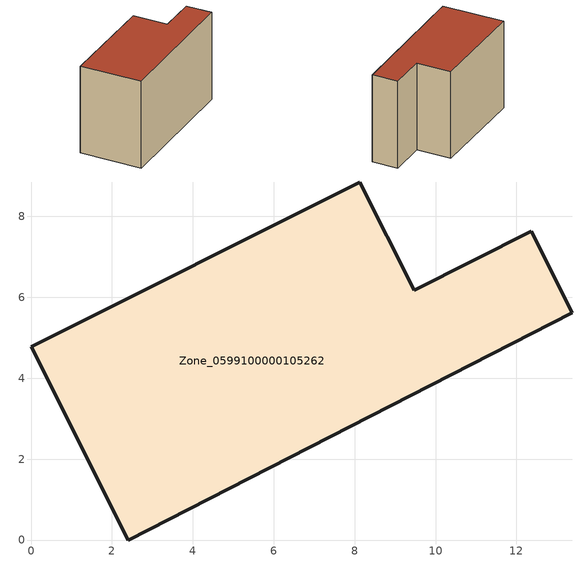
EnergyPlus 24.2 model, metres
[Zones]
Zone_0599100000105262
 floor ground (C_G): 2.4,0 0,4.78 8.13,8.85 9.47,6.18 12.37,7.63 13.38,5.62 z3.35
 wall outside (C_F): 2.4,0 13.38,5.62 12.37,7.63 9.47,6.18 8.13,8.85 0,4.78 2.4,0 z3.35:11.1
 roof outside (C_R): 0,4.78 2.4,0 13.38,5.62 12.37,7.63 9.47,6.18 8.13,8.85 z11.1
[BUILDING]
Pand.0599100000105262: North Axis=0; Terrain=City; Loads Convergence Tolerance Value=0.04; Temperature Convergence Tolerance Value=0.4; Solar Distribution=FullExterior; Maximum Number of Warmup Days=25; Minimum Number of Warmup Days=1
[Site:Location]
Rotterdam.The.Hague.AP_ZH_NLD Design_Conditions: Latitude=51.96; Longitude=4.45; Time Zone=1; Elevation=-4.5
[SITE:GROUNDTEMPERATURE:BUILDINGSURFACE]
18, 18, 18, 18, 18, 18, 18, 18, 18, 18, 18, 18
[MATERIAL] Thermal Absorptance=0.9; Solar Absorptance=0.7; Visible Absorptance=0.7
Name | Roughness | Thickness | Conductivity | Density | Specific Heat
G.TC.1992-2005 | MediumSmooth | 0.15 | 0.06 | 540 | 1210
F.TC.1992-2005 | Rough | 0.3 | 0.12 | 1920 | 840
R.TC.1992-2005 | MediumRough | 0.2 | 0.08 | 1500 | 1000
[CONSTRUCTION]
C_G: G.TC.1992-2005
C_F: F.TC.1992-2005
C_R: R.TC.1992-2005
[ZONE]
Zone_0599100000105262: Type=1; Multiplier=1; Ceiling Height=Autocalculate; Volume=Autocalculate; Floor Area=autocalculate; Part of Total Floor Area=Yes
[ZONEINFILTRATION:DESIGNFLOWRATE]
Infil_Zone_0599100000105262: Zone or ZoneList or Space or SpaceList=Zone_0599100000105262; Schedule=AlwaysOn; Design Flow Rate Calculation Method=Flow/Area; Flow Rate per Floor Area=0.0015; Constant Term Coefficient=1; Temperature Term Coefficient=0; Velocity Term Coefficient=0; Velocity Squared Term Coefficient=0
[HVACTEMPLATE:ZONE:IDEALLOADSAIRSYSTEM]
Zone_0599100000105262: Maximum Heating Supply Air Temperature=50; Minimum Cooling Supply Air Temperature=13; Maximum Heating Supply Air Humidity Ratio=0.0156; Minimum Cooling Supply Air Humidity Ratio=0.0077; Heating Limit=NoLimit; Cooling Limit=NoLimit; Dehumidification Control Type=ConstantSensibleHeatRatio; Cooling Sensible Heat Ratio=0.7; Dehumidification Setpoint=60; Humidification Control Type=None; Humidification Setpoint=30; Outdoor Air Method=None; Outdoor Air Flow Rate per Person=0.00944; Outdoor Air Flow Rate per Zone Floor Area=0; Outdoor Air Flow Rate per Zone=0; Demand Controlled Ventilation Type=None; Outdoor Air Economizer Type=NoEconomizer; Heat Recovery Type=None; Sensible Heat Recovery Effectiveness=0.7; Latent Heat Recovery Effectiveness=0.65
[ZONECONTROL:THERMOSTAT]
ThermostatControl_Zone_0599100000105262: Zone or ZoneList=Zone_0599100000105262; Control Type Schedule=DualSetpointControlType; Control 1=Thermostat_Zone_0599100000105262; Temperature Difference Between Cutout And Setpoint=0
[THERMOSTATSETPOINT:DUALSETPOINT]
Thermostat_Zone_0599100000105262: Heating Setpoint Temperature Schedule=HeatingSetpoint_Zone_0599100000105262; Cooling Setpoint Temperature Schedule=CoolingSetpoint_Zone_0599100000105262
[SCHEDULE:COMPACT]
HeatingSetpoint_Zone_0599100000105262: Through: 12/31, For: AllDays, Until: 24:00, 21
CoolingSetpoint_Zone_0599100000105262: Through: 12/31, For: AllDays, Until: 24:00, 24
DualSetpointControlType: Through: 12/31, For: AllDays, Until: 24:00, 4
AlwaysOn: Through: 12/31, For: AllDays, Until: 24:00, 1
